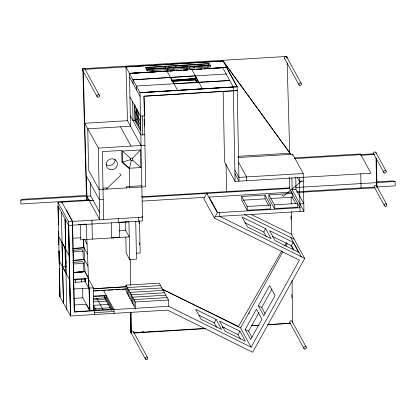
<?xml version="1.0" encoding="UTF-8"?>
<svg xmlns="http://www.w3.org/2000/svg" width="416" height="416" viewBox="0 0 416 416"><rect width="100%" height="100%" fill="white"/><g stroke="black" fill="none" stroke-linecap="round" stroke-linejoin="round"><path stroke-width="0.62" d="M144.076 113.958L144.685 115.076L143.978 96.216L237.208 90.49M129.506 168.241L131.295 160.529A1.31 1.243 -28.7 0 1 130.671 158.46L122.366 151.034L122.585 162.042L129.506 168.241L140.847 167.56L140.494 149.947L122.366 151.034M61.994 202.504L61.864 202.134L72.42 221.411L74.303 311.969L168.589 306.301L251.134 347.178L299.426 260.146L214.396 218.036L217.36 212.696L299.998 207.73L289.448 188.453L289.234 177.533M266.204 236.522L263.77 232.081L265.652 228.696L242.086 217.027L247.556 227.022L271.123 238.69L265.652 228.696M216.658 327.252L214.23 322.811L216.107 319.426L195.697 309.317L201.167 319.311L221.577 329.42L216.107 319.426M251.134 347.178L240.583 327.902L282.906 251.633M286.047 245.97L287.305 243.703M248.81 313.888L249.439 312.754M240.469 339.04L238.035 334.599L239.918 331.214L219.508 321.11L224.978 331.105L245.388 341.208L239.918 331.214M293.696 250.141L291.262 245.7L293.145 242.315L269.578 230.641L275.049 240.635L298.615 252.309L293.145 242.315M245.196 329.514L256.464 309.208L261.934 319.202L250.666 339.508L245.196 329.514L248.596 331.198L251.94 337.308M258.341 305.822L269.61 285.516L275.085 295.511L263.812 315.817L258.341 305.822L261.742 307.507L265.086 313.617M248.596 331.198L258.929 312.582M261.742 307.507L271.762 289.458M251.139 214.469L291.392 234.13L304.71 258.445L252.658 352.248L167.622 310.133L70.507 315.973L59.951 296.696L57.98 202.368L93.709 200.221M281.72 251.009L238.508 326.404L162.079 289.073L240.583 327.902M284.622 245.944L286.556 242.57M132.501 158.35L140.494 149.947M106.896 188.484L121.056 174.964L119.725 173.644M301.423 181.199L283.369 196.284L282.142 194.875M89.518 199.862L20.878 203.991L20.8 200.132L22.324 199.3L86.46 195.447L99.731 219.768L98.327 148.07L84.744 123.266L127.478 120.697L141.055 145.501M122.585 162.042L130.359 159.692M197.142 82.55L195.385 79.342L171.803 80.761L195.369 78.577L197.423 82.404L195.374 78.655L171.792 80.085M171.803 80.714L195.374 78.655L195.385 79.331L195.369 78.577M73.455 272.626L84.963 271.69L88.478 278.117L88.691 288.096L85.176 281.668L85.093 277.93M73.128 279.37L88.478 278.117L84.978 271.695L83.626 239.47M171.803 80.569L195.374 78.655M78.447 224.682L86.211 224.052L89.846 310.71L74.318 311.964L72.524 221.4L66.284 209.981M72.966 248.472L83.97 247.582L87.469 254.004M72.899 250.349L82.124 249.6L82.997 251.207L83.351 259.532L72.888 260.38M73.159 252.002L82.997 251.207M72.826 260.577L84.474 259.636L87.974 266.063M72.774 262.434L82.649 261.633L83.528 263.24L83.876 271.612L73.382 272.459M73.029 264.092L83.528 263.24M73.325 272.636L84.963 271.695L73.445 272.381M133.058 83.585L132.985 79.825L226.216 73.975M290.103 153.322L223.064 61.017L125.949 66.976L140.02 92.674L237.136 86.72L238.992 181.173L234.957 173.805M237.214 90.61L143.978 96.2L145.756 186.779L99.138 189.582L88.587 170.305L87.771 128.799L130.504 126.23L129.47 73.398L226.585 67.444L237.141 86.835L140.02 92.674L142.537 220.974L68.609 225.415L58.172 206.133L58.453 220.366M132.985 79.825L195.317 75.837L198.832 82.259L229.736 80.527L173.976 83.767L170.461 77.34M155.366 71.843L129.47 73.398L161.84 71.412L156.66 71.765M168.314 71.016L163.134 71.334L168.314 71.016L163.784 71.334M183.206 70.101L187.736 69.826L183.206 70.106M294.59 157.919L360.396 153.967L370.952 173.238L235.108 181.407L233.251 86.954L222.7 67.678L203.923 68.832L226.585 67.444M129.47 73.398L161.84 71.412M171.907 81.208L195.863 79.742M140.02 92.674L233.251 86.954M93.044 288.808L126.069 286.764L93.044 288.746M135.372 332.27L136.666 332.192M141.851 331.864L143.79 331.744M148.975 331.417L150.27 331.339M133.822 333.107L205.717 328.598M222.56 327.543L223.855 327.465M251.706 325.718L258.83 325.27M267.899 324.698L290.571 323.279M83.73 68.286L85.056 68.208M86.445 196.056L82.826 68.713L286.978 56.441L287.014 57.736M84.51 69.347L223.07 61.131M145.891 67.335L209.352 63.518L210.574 65.749L210.6 67.007L147.139 70.824L145.917 68.593L145.891 67.335L147.113 69.566L147.139 70.824M165.511 66.524L147.384 67.616L148.21 69.129L166.343 68.042L165.511 66.524L165.537 67.782L148.054 68.832M186.883 65.239L168.1 66.368L168.932 67.886L187.715 66.758L186.883 65.239L186.909 66.498L168.771 67.59M208.255 63.955L189.472 65.083L190.304 66.602L209.087 65.473L208.255 63.955L208.281 65.213L190.143 66.305M154.331 68.089L155.626 68.011M175.053 66.841L176.348 66.763M147.113 69.566L210.574 65.749M152.121 70.153L153.416 70.075M172.843 68.91L174.138 68.832M186.441 68.094L187.736 68.016M193.565 67.662L194.86 67.584M207.168 66.846L208.463 66.768M170.258 70.949L174.788 70.673M177.382 70.517L181.267 70.283M184.501 70.091L187.741 69.893M172.453 81.349L195.4 79.96L196.862 82.638M198.832 82.259L136.5 86.008L136.578 90.012M190.45 82.982L194.251 82.753M197.423 82.56L201.859 82.295M207.568 81.947L208.837 81.864M144.368 115.898L140.483 116.132L129.927 96.855M140.79 125.741L137.176 119.137L135.231 119.252L140.655 129.158L140.384 115.32M140.691 131.045L134.976 120.604L133.037 120.718L132.662 101.852M144.737 134.763L140.852 134.997L130.296 115.721M98.327 148.07L144.94 145.267M238.014 156.338L290.098 153.208M237.947 157.55L292.666 154.258L303.217 173.534L303.961 211.266L215.186 216.606M360.412 154.591L374.01 153.774M294.419 158.668L360.792 154.679M360.802 155.308L374.182 154.502M303.217 173.534L238.914 177.398L234.884 170.03M103.002 188.089L106.886 187.855L106.907 189.114M141.846 185.754L126.308 186.685L126.334 187.944M303.368 181.08L299.484 181.314L297.378 177.471M20.8 200.132L86.85 196.165M86.856 196.243L90.74 196.014L99.632 212.254M376.74 181.849L392.652 180.892L395.117 181.527L395.2 185.874L376.522 186.997M141.326 196.747L289.796 187.824M295.745 187.502L395.117 181.527M103.22 199.41L99.336 199.644L86.46 176.119L86.928 200.018L83.252 70.725M142.241 197.304L289.448 188.453M291.881 178.032L292.11 189.675L295.994 189.441L303.81 203.72L299.926 203.954M142.355 201.074L204.584 197.335M292.11 192.072L209.123 197.059L217.812 212.935M296.629 191.797L374.66 187.106M297.04 192.514L374.821 187.834M241.68 196.487L264.992 195.083L270.462 205.078L270.535 208.853L247.229 210.252L241.758 200.262L241.68 196.487L247.156 206.482L247.229 210.252M268.876 194.849L274.347 204.844L297.653 203.445L297.731 207.22L274.42 208.619L268.949 198.624L268.876 194.849L292.183 193.45L292.256 197.226L295.906 203.887M243.053 200.184L265.065 198.858L268.71 205.52M270.894 198.51L292.256 197.226M247.156 206.482L270.462 205.078M57.98 202.368L68.536 221.645L142.464 217.199L141.944 216.247M119.246 230.849L125.72 230.459L129.236 236.881L80.668 239.798L80.371 224.708M72.457 238.264L81.172 237.739M83.086 247.634L83.97 247.582M72.904 248.57L83.751 247.915L83.585 239.533M136.443 253.219L140.15 252.996L139.526 221.016M125.845 236.928L126.162 253.1L129.683 259.522L136.479 259.116L135.741 221.38M66.108 266.516L62.52 266.729L63.471 303.124L62.676 269.636M73.637 279.942L85.129 279.256L85.176 281.668L73.642 282.376M126.012 285.142L135.247 302.006L135.372 308.298L126.136 291.429L126.012 285.142L159.234 283.145L168.464 300.009L168.589 306.301M73.856 289L93.309 287.836L93.751 310.476L89.846 310.71L82.831 297.825L82.638 288.122M160.55 285.553L127.332 287.55L127.457 293.842M93.09 290.93L126.568 288.917M94.271 290.997L99.45 290.685M101.395 290.566L105.929 290.295M107.874 290.181L113.053 289.869M114.998 289.749L120.177 289.437M122.122 289.323L126.006 289.089M161.871 287.96L128.648 289.957L128.773 296.249M163.192 290.373L129.969 292.37L130.094 298.657M93.236 296.083L106.184 295.303L106.226 297.19L113.147 309.832M93.532 296.618L104.536 295.953L111.769 309.161L111.79 310.419M164.507 292.781L131.29 294.778L131.414 301.07M73.762 298.371L82.831 297.825M104.931 297.268L106.226 297.19M93.569 298.501L106.517 297.726M165.828 295.188L132.605 297.185L132.73 303.477M93.309 299.853L105.612 299.114M93.434 301.922L106.382 301.142M167.149 297.601L133.926 299.598L134.051 305.885M74.043 305.006L86.362 304.268M135.247 302.006L168.464 300.009M93.298 305.339L108.191 304.444M95.103 308.641L109.996 307.746M111.769 309.161L96.226 310.097L93.517 305.141M94.614 312.634L114.041 311.464M204.833 328.427L133.593 332.712A1.31 1.243 -28.7 0 0 132.756 331.25A1.31 1.243 -28.7 0 0 131.154 331.999A1.31 1.243 -28.7 0 0 131.711 333.59M222.966 327.34L224.26 327.262M251.467 325.624L259.241 325.156M267.665 324.652L290.342 323.289M85.337 200.616L91.811 200.236M244.436 214.552L294.154 239.174M211.297 202.452L213.034 203.31M244.806 222.69L263.77 232.081M272.298 236.304L291.262 245.7M304.71 258.445L219.674 216.336L219.601 212.56M198.921 315.229L214.23 322.811M222.165 326.742L238.035 334.599M132.538 160.129L140.847 167.56M144.024 110.219L144.612 111.285M375.903 152.511L386.064 171.07M373.682 153.904L383.843 172.463M376.558 185.843L386.719 204.402M374.338 187.236L384.498 205.795M286.785 57.08L301.246 83.496M284.565 58.474L299.031 84.89M290.685 154.279L222.674 60.304L237.136 86.72M292.11 189.675L303.961 211.266M290.753 237.489L301.304 256.76M291.356 245.409L293.53 249.376M191.802 69.41L202.353 88.686M187.98 64.802L189.202 67.038L189.228 68.292M238.498 162.198L246.568 176.94L246.641 180.71M235.108 181.407L224.552 162.131L223.168 91.624M166.608 66.092L167.83 68.323L167.856 69.576M166.941 70.918L177.497 90.189M292.074 321.292L306.223 347.136M289.853 322.686L304.002 348.53M206.799 192.811L207.376 193.877M217.36 212.696L206.804 193.419L203.84 198.76L214.396 218.036M129.542 77.163L140.093 96.434M135.086 111.706L140.811 122.158M120.468 126.833L131.019 146.104M85.176 69.41L99.33 95.264M82.826 68.713L83.216 69.425M82.649 70.242L97.11 96.658M98.925 210.969L99.71 212.394M133.448 331.765L147.597 357.609M130.837 332.441L145.376 358.998M103.449 290.306L114.005 309.582L114.078 313.352M110.9 309.395L104.572 297.84L104.536 295.953M96.803 298.308L103.132 309.863M58.516 236.163L69.066 255.434M93.252 306.478L95.664 310.882M93.376 308.552L94.578 310.747L94.656 314.522M66.009 267.628L65.421 266.557L65.036 247.494M58.999 260.307L69.555 279.578L70.507 315.973L68.728 225.41M84.422 239.205L87.048 244.02M88.41 278.876L93.309 287.836M88.504 286.39L89.424 288.07L89.861 310.705M62.046 242.585L65.551 249.012L66.737 309.561M86.346 304.268L89.846 310.71M65.151 248.123L65.931 263.344M65.92 262.709L65.213 248.118L65.946 266.526M287.16 62.92L289.723 152.974M225.997 164.107L226.777 191.61M125.949 66.856L127.478 120.697M131.227 333.154L130.952 312.478M62.031 242.585L62.613 267.056M68.536 221.645L70.507 315.973M58.058 206.144L58.448 224.9M58.583 231.369L58.869 244.951M59.275 264.358L58.989 250.775L59.28 262.413M59.358 268.237L59.951 296.696L59.394 268.237M376.418 158.22L376.984 187.065M376.038 158.111L376.594 186.373M360.786 173.82L361.067 187.923M299.406 177.538L300.076 211.5M295.755 177.154L295.994 189.441M292.666 154.258L292.692 155.516M274.347 204.844L274.42 208.619M264.992 195.083L265.065 198.858M195.317 75.847L195.4 79.96M144.144 119.137L144.284 126.053M142.423 116.012L142.792 134.883M138.575 112.018L138.85 125.856M136.978 109.075L137.176 119.137M139.147 220.943L139.199 223.501M139.573 242.689L139.61 244.608M136.77 108.716L137.041 122.554M136.708 109.793L136.796 114.197M138.58 217.433L138.653 221.203M134.95 104.785L135.268 121.139M134.67 104.879L134.976 120.604M129.73 187.741L129.36 168.875L121.94 162.235L121.706 150.441L102.284 151.611L103.615 219.534M129.683 259.522L128.939 221.79L119.231 222.357L119.522 237.448L111.748 237.931L111.452 222.841M125.549 221.655L125.72 230.459M118.196 218.655L118.274 222.43M91.946 220.236L92.316 239.101M90.47 182.38L90.74 196.014M85.103 278.049L85.176 281.684M81.411 279.479L81.458 281.892M75.582 279.828L75.629 282.24M65.187 219.638L65.213 220.906M65.655 243.568L65.738 247.567M65.77 248.721L65.931 257.088M61.443 212.576L62.52 266.729L66.024 273.156L65.088 218.993L65.551 249.012M58.672 231.364L58.859 241.067M68.609 225.415L69.555 279.578M130.567 312.348L130.837 332.556M291.179 196.815L291.252 203.944M291.335 211.718L291.58 235.04M292.063 280.394L292.505 322.509M290.997 215.925L291.028 219.17M291.824 294.512L291.86 297.762M130.312 259.189L130.588 285.189M130.874 312.25L131.092 332.862M130.489 312.177L130.702 332.145M375.133 187.772A1.31 1.243 -28.7 0 1 374.192 186.29A1.31 1.243 -28.7 0 1 375.757 185.302A1.31 1.243 -28.7 0 1 376.704 186.789M290.654 323.227A1.31 1.243 -28.7 0 1 289.708 321.74A1.31 1.243 -28.7 0 1 291.278 320.757A1.31 1.243 -28.7 0 1 292.219 322.239M374.166 154.336A1.31 1.243 -28.7 0 1 373.61 152.745A1.31 1.243 -28.7 0 1 375.211 151.996A1.31 1.243 -28.7 0 1 376.048 153.457M285.048 58.906A1.31 1.243 -28.7 0 1 284.492 57.314A1.31 1.243 -28.7 0 1 286.094 56.566A1.31 1.243 -28.7 0 1 286.936 58.027M115.029 159.037A5.73 5.444 -28.7 0 1 112.486 164.523A5.73 5.444 -28.7 0 1 106.397 164.814M131.295 160.529A1.31 1.243 -28.7 0 0 132.85 158.891A1.31 1.243 -28.7 0 0 130.671 158.46M82.857 70.491A1.31 1.243 -28.7 0 1 82.95 68.593A1.31 1.243 -28.7 0 1 84.864 68.848M376.288 177.96A3.978 0.551 86.6 0 1 376.423 177.84M174.788 70.616L169.608 70.933L174.788 70.621M181.262 70.221L176.732 70.496L181.262 70.221M194.21 69.425L190.325 69.664L194.215 69.43M201.984 68.952L196.804 69.269L201.984 68.952M385.299 206.336A1.31 1.243 -28.7 0 0 386.854 204.698A1.31 1.243 -28.7 0 0 384.675 204.266A1.31 1.243 -28.7 0 0 385.299 206.336M304.803 349.071A1.31 1.243 -28.7 0 0 306.358 347.433A1.31 1.243 -28.7 0 0 304.179 347.001A1.31 1.243 -28.7 0 0 304.803 349.071M384.644 173.004A1.31 1.243 -28.7 0 0 386.199 171.366A1.31 1.243 -28.7 0 0 384.02 170.934A1.31 1.243 -28.7 0 0 384.644 173.004M146.172 359.538A1.31 1.243 -28.7 0 0 147.732 357.9A1.31 1.243 -28.7 0 0 145.553 357.469A1.31 1.243 -28.7 0 0 146.172 359.538M299.827 85.426A1.31 1.243 -28.7 0 0 301.382 83.793A1.31 1.243 -28.7 0 0 299.203 83.356A1.31 1.243 -28.7 0 0 299.827 85.426M110.089 169.64A5.73 5.444 -28.7 0 0 117.286 162.854A5.73 5.444 -28.7 0 0 107.905 160.43A5.73 5.444 -28.7 0 0 110.089 169.64M97.906 97.198A1.31 1.243 -28.7 0 0 99.466 95.56A1.31 1.243 -28.7 0 0 97.287 95.129A1.31 1.243 -28.7 0 0 97.906 97.198"/></g></svg>
